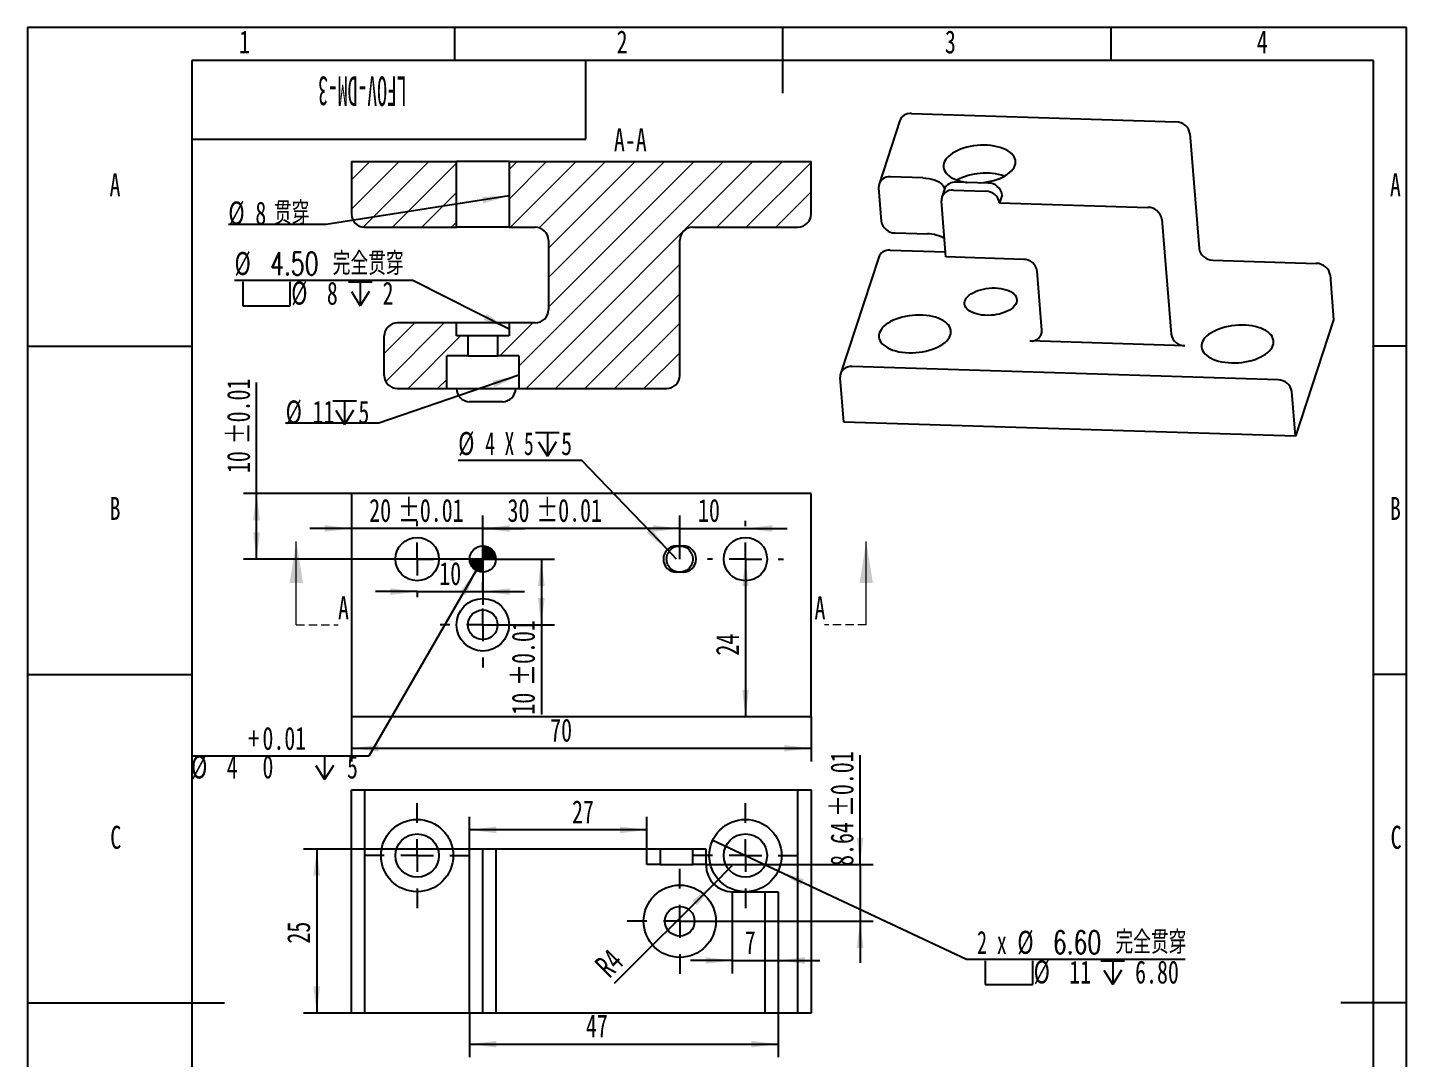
# Model space of a CAD drawing. Header units: millimetres. Extents: x 0 to 210, y 0 to 297.
# Drawn here: x 0 to 210, y 140.1 to 297 of the extents above; entities that cross this region are included whole.
import ezdxf

# ---------------------------------------------------------------- set-up
doc = ezdxf.new("R2010")
doc.units = ezdxf.units.MM
doc.linetypes.add('CENTERX2', pattern=[20.32, 12.7, -2.54, 2.54, -2.54])
doc.linetypes.add('HIDDEN', pattern=[1.905, 1.27, -0.635])
doc.layers.add('图框', color=7, linetype='Continuous')
doc.layers.add('根据设置的颜色创建', color=7, linetype='Continuous', lineweight=25)
doc.styles.add('SLDTEXTSTYLE0', font='TXT', dxfattribs={"width": 0.7, "bigfont": 'bigfont'})
doc.styles.add('SLDTEXTSTYLE5', font='TXT', dxfattribs={"width": 0.7})
doc.styles.add('SLDTEXTSTYLE6', font='TXT', dxfattribs={"width": 0.49})
doc.styles.add('SLDTEXTSTYLE7', font='TXT', dxfattribs={"width": 0.633333})
doc.styles.add('SLDTEXTSTYLE8', font='TXT', dxfattribs={"width": 0.62})
doc.dimstyles.new('SLDDIMSTYLE0', dxfattribs={"dimtxt": 3.5, "dimasz": 4.08, "dimexe": 0, "dimexo": 0.0625, "dimgap": 0.875, "dimtad": 2, "dimrnd": 1e-09, "dimzin": 12, "dimdsep": 46, "dimtxsty": 'SLDTEXTSTYLE5', "dimsah": 1, "dimcen": 0.09, "dimadec": 0, "dimazin": 3, "dimtol": 1, "dimtp": 0.01, "dimtm": 0.01, "dimtfac": 1, "dimtofl": 0, "dimtmove": 0, "dimatfit": 3, "dimfxl": 0, "dimfrac": 2, "dimtolj": 1, "dimarcsym": 0})
doc.dimstyles.new('SLDDIMSTYLE1', dxfattribs={"dimtxt": 3.5, "dimasz": 4.08, "dimexe": 0, "dimexo": 0.0625, "dimgap": 0.875, "dimtad": 2, "dimrnd": 1e-09, "dimzin": 12, "dimdsep": 46, "dimtxsty": 'SLDTEXTSTYLE5', "dimsah": 1, "dimcen": 0.09, "dimadec": 0, "dimazin": 3, "dimtfac": 1, "dimtmove": 0, "dimatfit": 0, "dimfxl": 0, "dimfrac": 2, "dimtolj": 1, "dimtzin": 12, "dimarcsym": 0})
doc.dimstyles.new('SLDDIMSTYLE2', dxfattribs={"dimtxt": 3.5, "dimasz": 4.08, "dimexe": 0, "dimexo": 0.0625, "dimgap": 0.875, "dimtad": 2, "dimrnd": 1e-09, "dimzin": 12, "dimdsep": 46, "dimtxsty": 'SLDTEXTSTYLE5', "dimsah": 1, "dimcen": 0.09, "dimadec": 0, "dimazin": 3, "dimtfac": 1, "dimtofl": 0, "dimtmove": 0, "dimatfit": 3, "dimfxl": 0, "dimfrac": 2, "dimtolj": 1, "dimtzin": 12, "dimarcsym": 0})
doc.dimstyles.new('SLDDIMSTYLE3', dxfattribs={"dimtxt": 3.5, "dimasz": 4.08, "dimexe": 0, "dimexo": 0.0625, "dimgap": 0.875, "dimtad": 2, "dimrnd": 1e-09, "dimzin": 12, "dimdsep": 46, "dimtxsty": 'SLDTEXTSTYLE5', "dimsah": 1, "dimcen": 0, "dimadec": 0, "dimazin": 3, "dimtfac": 1, "dimtofl": 0, "dimtmove": 0, "dimatfit": 3, "dimfxl": 0, "dimfrac": 2, "dimtolj": 1, "dimtzin": 12, "dimarcsym": 0})
doc.dimstyles.new('SLDDIMSTYLE5', dxfattribs={"dimtxt": 3.5, "dimasz": 4.08, "dimexe": 0, "dimexo": 0.0625, "dimgap": 0.875, "dimtad": 2, "dimrnd": 1e-09, "dimzin": 12, "dimdsep": 46, "dimtxsty": 'SLDTEXTSTYLE5', "dimsah": 1, "dimcen": 0.09, "dimadec": 0, "dimazin": 3, "dimtol": 1, "dimtp": 0.01, "dimtm": 0.01, "dimtfac": 1, "dimtmove": 0, "dimatfit": 0, "dimfxl": 0, "dimfrac": 2, "dimtolj": 1, "dimarcsym": 0})
doc.dimstyles.new('SLDDIMSTYLE6', dxfattribs={"dimtxt": 3.5, "dimasz": 4.08, "dimexe": 0, "dimexo": 0.0625, "dimgap": 0.875, "dimtad": 0, "dimtih": 1, "dimtoh": 1, "dimrnd": 1e-09, "dimzin": 4, "dimdsep": 46, "dimtxsty": 'SLDTEXTSTYLE5', "dimblk1": 'NONE', "dimsah": 1, "dimcen": 0, "dimadec": 0, "dimazin": 1, "dimtfac": 1, "dimtmove": 0, "dimatfit": 3, "dimldrblk": 'NONE', "dimfxl": 0, "dimfrac": 2, "dimtolj": 1, "dimtzin": 12, "dimarcsym": 0})
doc.dimstyles.new('SLDDIMSTYLE7', dxfattribs={"dimtxt": 3.5, "dimasz": 4.08, "dimexe": 0, "dimexo": 0.0625, "dimgap": 0.875, "dimtad": 0, "dimtih": 1, "dimtoh": 1, "dimdec": 6, "dimrnd": 1e-09, "dimzin": 12, "dimdsep": 46, "dimtxsty": 'SLDTEXTSTYLE5', "dimblk1": 'NONE', "dimsah": 1, "dimcen": 0, "dimadec": 0, "dimazin": 3, "dimtol": 1, "dimtp": 0.012, "dimtfac": 1, "dimtmove": 0, "dimatfit": 3, "dimldrblk": 'NONE', "dimfxl": 0, "dimfrac": 2, "dimtolj": 1, "dimtzin": 0, "dimarcsym": 0})
doc.dimstyles.new('SLDDIMSTYLE8', dxfattribs={"dimtxt": 3.5, "dimasz": 4.08, "dimexe": 0, "dimexo": 0.0625, "dimgap": 0.875, "dimtad": 0, "dimtih": 1, "dimtoh": 1, "dimdec": 6, "dimrnd": 1e-09, "dimzin": 12, "dimdsep": 46, "dimtxsty": 'SLDTEXTSTYLE5', "dimsah": 1, "dimcen": 0, "dimadec": 0, "dimazin": 3, "dimtfac": 1, "dimtofl": 0, "dimtmove": 0, "dimatfit": 3, "dimfxl": 0, "dimfrac": 2, "dimtolj": 1, "dimtzin": 12, "dimarcsym": 0})
doc.dimstyles.new('SLDDIMSTYLE9', dxfattribs={"dimtxt": 3.5, "dimasz": 4.08, "dimexe": 0, "dimexo": 0.0625, "dimgap": 0.875, "dimtad": 0, "dimtih": 1, "dimtoh": 1, "dimrnd": 1e-09, "dimzin": 12, "dimdsep": 46, "dimtxsty": 'SLDTEXTSTYLE5', "dimblk1": 'NONE', "dimsah": 1, "dimcen": 0, "dimadec": 0, "dimazin": 3, "dimtfac": 1, "dimtmove": 0, "dimatfit": 3, "dimldrblk": 'NONE', "dimfxl": 0, "dimfrac": 2, "dimtolj": 1, "dimtzin": 12, "dimarcsym": 0})

# ---------------------------------------------------------------- blocks, each defined once
blk = doc.blocks.new('_D_10')
at = {"layer": '根据设置的颜色创建'}
for p, q in [((67.33, 146.94), (67.33, 140.23)), ((114.33, 146.94), (114.33, 140.23)), ((67.33, 142.23), (114.33, 142.23))]:
    blk.add_line(p, q, dxfattribs=at)
for points in [[(67.33, 142.23), (71.41, 141.73), (71.41, 142.74)], [(114.33, 142.23), (110.25, 142.74), (110.25, 141.73)]]:
    blk.add_solid(points, dxfattribs=at)
at = {"layer": '根据设置的颜色创建', "insert": (85.03, 146.75), "char_height": 3.5, "attachment_point": 1, "style": 'SLDTEXTSTYLE5'}
blk.add_mtext('47', dxfattribs=at)
blk = doc.blocks.new('_D_11')
at = {"layer": '根据设置的颜色创建'}
for p, q in [((67.33, 171.94), (67.33, 176.85)), ((94.33, 171.94), (94.33, 176.85)), ((94.33, 174.85), (67.33, 174.85))]:
    blk.add_line(p, q, dxfattribs=at)
for points in [[(67.33, 174.85), (71.41, 174.34), (71.41, 175.36)], [(94.33, 174.85), (90.25, 175.36), (90.25, 174.34)]]:
    blk.add_solid(points, dxfattribs=at)
at = {"layer": '根据设置的颜色创建', "insert": (82.92, 179.36), "char_height": 3.5, "attachment_point": 1, "style": 'SLDTEXTSTYLE5'}
blk.add_mtext('27', dxfattribs=at)
blk = doc.blocks.new('_D_12')
at = {"layer": '根据设置的颜色创建'}
for p, q in [((126.79, 169.58), (126.79, 186.23)), ((103.33, 169.58), (128.79, 169.58)), ((126.79, 169.58), (126.79, 160.94)), ((99.33, 160.94), (128.79, 160.94)), ((126.79, 160.94), (126.79, 154.59))]:
    blk.add_line(p, q, dxfattribs=at)
for points in [[(126.79, 169.58), (127.3, 173.66), (126.28, 173.66)], [(126.79, 160.94), (126.28, 156.86), (127.3, 156.86)]]:
    blk.add_solid(points, dxfattribs=at)
at = {"layer": '根据设置的颜色创建', "char_height": 3.5, "attachment_point": 1, "rotation": 90, "style": 'SLDTEXTSTYLE5'}
for s, insert in [('±0.01', (122.28, 176.81)), ('8.64', (122.28, 169.37))]:
    blk.add_mtext(s, dxfattribs=dict(at, insert=insert))
blk = doc.blocks.new('_D_13')
at = {"layer": '根据设置的颜色创建'}
for p, q in [((67.33, 171.94), (42.04, 171.94)), ((44.04, 171.94), (44.04, 146.94)), ((51.33, 146.94), (42.04, 146.94))]:
    blk.add_line(p, q, dxfattribs=at)
for points in [[(44.04, 171.94), (43.53, 167.86), (44.55, 167.86)], [(44.04, 146.94), (44.55, 151.02), (43.53, 151.02)]]:
    blk.add_solid(points, dxfattribs=at)
at = {"layer": '根据设置的颜色创建', "insert": (39.53, 157.54), "char_height": 3.5, "attachment_point": 1, "rotation": 90, "style": 'SLDTEXTSTYLE5'}
blk.add_mtext('25', dxfattribs=at)
blk = doc.blocks.new('_D_14')
at = {"layer": '根据设置的颜色创建'}
for q in [(107.33, 169.44), (89.33, 151.44)]:
    blk.add_line((104.5, 166.61), q, dxfattribs=at)
blk.add_solid([(104.5, 166.61), (101.26, 164.09), (101.97, 163.37)], dxfattribs=at)
at = {"layer": '根据设置的颜色创建', "insert": (86.14, 154.62), "char_height": 3.5, "attachment_point": 1, "rotation": 45, "style": 'SLDTEXTSTYLE5'}
blk.add_mtext('R4', dxfattribs=at)
blk = doc.blocks.new('_D_15')
at = {"layer": '根据设置的颜色创建'}
for p, q in [((107.33, 165.44), (107.33, 152.97)), ((107.33, 154.97), (100.98, 154.97)), ((107.33, 154.97), (114.33, 154.97)), ((114.33, 154.97), (120.68, 154.97))]:
    blk.add_line(p, q, dxfattribs=at)
for points in [[(107.33, 154.97), (103.25, 155.47), (103.25, 154.46)], [(114.33, 154.97), (118.41, 154.46), (118.41, 155.47)]]:
    blk.add_solid(points, dxfattribs=at)
at = {"layer": '根据设置的颜色创建', "insert": (109.23, 159.48), "char_height": 3.5, "attachment_point": 1, "style": 'SLDTEXTSTYLE5'}
blk.add_mtext('7', dxfattribs=at)
blk = doc.blocks.new('SW_SYMBOL_HOLE_SPOT')
at = {"layer": '根据设置的颜色创建', "color": 0}
for p, q in [((0, 875), (0, 75)), ((1600, 75), (1600, 875)), ((0, 75), (1600, 75))]:
    blk.add_line(p, q, dxfattribs=at)
blk = doc.blocks.new('SW_SYMBOL_HOLE_DEPTH')
at = {"layer": '根据设置的颜色创建', "color": 0}
for p, q in [((0, 875), (800, 875)), ((100, 555), (400, 75)), ((400, 875), (400, 75)), ((700, 555), (400, 75))]:
    blk.add_line(p, q, dxfattribs=at)
blk = doc.blocks.new('_D_16')
at = {"layer": '根据设置的颜色创建'}
for p, q in [((104.35, 173.27), (114.31, 168.61)), ((114.31, 168.61), (143.02, 155.15)), ((143.02, 155.15), (176.29, 155.15))]:
    blk.add_line(p, q, dxfattribs=at)
blk.add_solid([(114.31, 168.61), (117.79, 166.42), (118.22, 167.33)], dxfattribs=at)
at = {"layer": '根据设置的颜色创建', "xscale": 0.004511737089201878, "yscale": 0.004511737089201878, "zscale": 0.004511737089201878}
for name, p in [('SW_SYMBOL_HOLE_SPOT', (145.86, 150.97)), ('SW_SYMBOL_HOLE_DEPTH', (163.47, 150.97))]:
    blk.add_blockref(name, p, dxfattribs=at)
at = {"layer": '根据设置的颜色创建', "char_height": 3.5, "attachment_point": 1}
for s, insert, style in [('%%c', (150.74, 159.49), 'SLDTEXTSTYLE5'), ('6.60 完全贯穿', (156.16, 159.48), 'SLDTEXTSTYLE0'), ('2 x', (144.61, 159.48), 'SLDTEXTSTYLE7'), ('%%c', (153.22, 154.98), 'SLDTEXTSTYLE5'), ('11', (158.65, 154.96), 'SLDTEXTSTYLE5'), ('6.80', (168.68, 154.96), 'SLDTEXTSTYLE5')]:
    blk.add_mtext(s, dxfattribs=dict(at, insert=insert, style=style))
blk = doc.blocks.new('_None')
blk = doc.blocks.new('SW_CENTERMARKSYMBOL_0')
at = {"layer": '根据设置的颜色创建', "color": 0}
for p, q in [((0, 5), (0, 8)), ((0, 0), (0, 2.5)), ((-5, 0), (-8, 0)), ((0, 0), (-2.5, 0)), ((0, 0), (0, -2.5)), ((0, 0), (2.5, 0)), ((5, 0), (8, 0)), ((0, -5), (0, -8))]:
    blk.add_line(p, q, dxfattribs=at)
blk = doc.blocks.new('SW_CENTERMARKSYMBOL_1')
at = {"layer": '根据设置的颜色创建', "color": 0}
for p, q in [((0, 5), (0, 6.5)), ((0, 0), (0, 2.5)), ((-5, 0), (-6.5, 0)), ((0, 0), (-2.5, 0)), ((0, 0), (0, -2.5)), ((0, 0), (2.5, 0)), ((5, 0), (6.5, 0)), ((0, -5), (0, -6.5))]:
    blk.add_line(p, q, dxfattribs=at)
blk = doc.blocks.new('SW_CENTERMARKSYMBOL_2')
at = {"layer": '根据设置的颜色创建', "color": 0}
for p, q in [((0, 5), (0, 8)), ((0, 0), (0, 2.5)), ((-5, 0), (-8, 0)), ((0, 0), (-2.5, 0)), ((0, 0), (0, -2.5)), ((0, 0), (2.5, 0)), ((5, 0), (8, 0)), ((0, -5), (0, -8))]:
    blk.add_line(p, q, dxfattribs=at)
blk = doc.blocks.new('SW_CENTERMARKSYMBOL_3')
at = {"layer": '根据设置的颜色创建', "color": 0}
for p, q in [((0, 5), (0, 8)), ((0, 0), (0, 2.5)), ((-5, 0), (-8, 0)), ((0, 0), (-2.5, 0)), ((0, 0), (0, -2.5)), ((0, 0), (2.5, 0)), ((5, 0), (8, 0)), ((0, -5), (0, -8))]:
    blk.add_line(p, q, dxfattribs=at)
blk = doc.blocks.new('_D_19')
at = {"layer": '根据设置的颜色创建'}
for p, q in [((99.33, 216.08), (99.33, 222.74)), ((99.33, 220.74), (92.98, 220.74)), ((99.33, 220.74), (109.33, 220.74)), ((109.33, 220.74), (115.68, 220.74))]:
    blk.add_line(p, q, dxfattribs=at)
for points in [[(99.33, 220.74), (95.25, 221.25), (95.25, 220.23)], [(109.33, 220.74), (113.41, 220.23), (113.41, 221.25)]]:
    blk.add_solid(points, dxfattribs=at)
at = {"layer": '根据设置的颜色创建', "insert": (102.11, 225.25), "char_height": 3.5, "attachment_point": 1, "style": 'SLDTEXTSTYLE5'}
blk.add_mtext('10', dxfattribs=at)
blk = doc.blocks.new('_D_20')
at = {"layer": '根据设置的颜色创建'}
for p, q in [((69.33, 216.08), (69.33, 222.74)), ((99.33, 216.08), (99.33, 222.74)), ((99.33, 220.74), (69.33, 220.74))]:
    blk.add_line(p, q, dxfattribs=at)
for points in [[(69.33, 220.74), (73.41, 220.23), (73.41, 221.25)], [(99.33, 220.74), (95.25, 221.25), (95.25, 220.23)]]:
    blk.add_solid(points, dxfattribs=at)
at = {"layer": '根据设置的颜色创建', "char_height": 3.5, "attachment_point": 1, "style": 'SLDTEXTSTYLE5'}
for s, insert in [('30', (73.1, 225.25)), ('±0.01', (77.48, 225.25))]:
    blk.add_mtext(s, dxfattribs=dict(at, insert=insert))
blk = doc.blocks.new('_D_21')
at = {"layer": '根据设置的颜色创建'}
for p, q in [((49.33, 192.08), (49.33, 185.28)), ((119.33, 192.08), (119.33, 185.28)), ((49.33, 187.28), (119.33, 187.28))]:
    blk.add_line(p, q, dxfattribs=at)
for points in [[(49.33, 187.28), (53.41, 186.77), (53.41, 187.79)], [(119.33, 187.28), (115.25, 187.79), (115.25, 186.77)]]:
    blk.add_solid(points, dxfattribs=at)
at = {"layer": '根据设置的颜色创建', "insert": (79.59, 191.79), "char_height": 3.5, "attachment_point": 1, "rotation": 0, "style": 'SLDTEXTSTYLE5'}
blk.add_mtext('70', dxfattribs=at)
blk = doc.blocks.new('_D_22')
at = {"layer": '根据设置的颜色创建'}
for p, q in [((69.33, 216.08), (69.33, 209.13)), ((59.33, 211.13), (52.98, 211.13)), ((59.33, 211.13), (69.33, 211.13)), ((69.33, 211.13), (75.68, 211.13))]:
    blk.add_line(p, q, dxfattribs=at)
for points in [[(59.33, 211.13), (55.25, 211.63), (55.25, 210.62)], [(69.33, 211.13), (73.41, 210.62), (73.41, 211.63)]]:
    blk.add_solid(points, dxfattribs=at)
at = {"layer": '根据设置的颜色创建', "insert": (62.71, 215.64), "char_height": 3.5, "attachment_point": 1, "style": 'SLDTEXTSTYLE5'}
blk.add_mtext('10', dxfattribs=at)
blk = doc.blocks.new('_D_23')
at = {"layer": '根据设置的颜色创建'}
for p, q in [((69.33, 216.08), (80.25, 216.08)), ((78.25, 216.08), (78.25, 206.08)), ((69.33, 206.08), (80.25, 206.08)), ((78.25, 206.08), (78.25, 192.4))]:
    blk.add_line(p, q, dxfattribs=at)
for points in [[(78.25, 216.08), (77.74, 212), (78.76, 212)], [(78.25, 206.08), (78.76, 210.16), (77.74, 210.16)]]:
    blk.add_solid(points, dxfattribs=at)
at = {"layer": '根据设置的颜色创建', "char_height": 3.5, "attachment_point": 1, "rotation": 90, "style": 'SLDTEXTSTYLE5'}
for s, insert in [('±0.01', (73.74, 196.78)), ('10', (73.74, 192.4))]:
    blk.add_mtext(s, dxfattribs=dict(at, insert=insert))
blk = doc.blocks.new('_D_24')
at = {"layer": '根据设置的颜色创建'}
blk.add_line((109.35, 216.08), (109.35, 192.08), dxfattribs=at)
for points in [[(109.35, 216.08), (108.84, 212), (109.85, 212)], [(109.35, 192.08), (109.85, 196.16), (108.84, 196.16)]]:
    blk.add_solid(points, dxfattribs=at)
at = {"layer": '根据设置的颜色创建', "insert": (104.83, 201.39), "char_height": 3.5, "attachment_point": 1, "rotation": 90, "style": 'SLDTEXTSTYLE5'}
blk.add_mtext('24', dxfattribs=at)
blk = doc.blocks.new('_D_25')
at = {"layer": '根据设置的颜色创建'}
for p, q in [((70.33, 217.81), (68.33, 214.35)), ((68.33, 214.35), (51.99, 186.05)), ((51.99, 186.05), (24.9, 186.05))]:
    blk.add_line(p, q, dxfattribs=at)
blk.add_solid([(68.33, 214.35), (65.85, 211.07), (66.73, 210.56)], dxfattribs=at)
at = {"layer": '根据设置的颜色创建', "xscale": 0.004511737089201878, "yscale": 0.004511737089201878, "zscale": 0.004511737089201878}
blk.add_blockref('SW_SYMBOL_HOLE_DEPTH', (43.44, 182.17), dxfattribs=at)
at = {"layer": '根据设置的颜色创建', "char_height": 3.5, "attachment_point": 1, "style": 'SLDTEXTSTYLE5'}
for s, insert in [('+', (33.61, 190.54)), ('0.01', (35.77, 190.54)), ('%%c', (24.9, 186.18)), ('4', (30.33, 186.17)), ('0', (35.77, 186.18)), ('5', (48.65, 186.17))]:
    blk.add_mtext(s, dxfattribs=dict(at, insert=insert))
blk = doc.blocks.new('_D_26')
at = {"layer": '根据设置的颜色创建'}
for p, q in [((84.39, 231.08), (65.58, 231.08)), ((97.44, 217.52), (84.39, 231.08)), ((98.83, 216.08), (97.44, 217.52))]:
    blk.add_line(p, q, dxfattribs=at)
blk.add_solid([(97.44, 217.52), (94.98, 220.81), (94.25, 220.11)], dxfattribs=at)
at = {"layer": '根据设置的颜色创建', "xscale": 0.004511737089201878, "yscale": 0.004511737089201878, "zscale": 0.004511737089201878}
blk.add_blockref('SW_SYMBOL_HOLE_DEPTH', (77.36, 231.42), dxfattribs=at)
at = {"layer": '根据设置的颜色创建', "char_height": 3.5, "attachment_point": 1}
for s, insert, style in [('%%c', (65.58, 235.43), 'SLDTEXTSTYLE5'), ('4 X 5', (69.7, 235.41), 'SLDTEXTSTYLE8'), ('5', (81.26, 235.41), 'SLDTEXTSTYLE5')]:
    blk.add_mtext(s, dxfattribs=dict(at, insert=insert, style=style))
blk = doc.blocks.new('_D_27')
at = {"layer": '根据设置的颜色创建'}
for p, q in [((69.33, 216.08), (69.33, 222.74)), ((49.33, 220.74), (42.98, 220.74)), ((69.33, 220.74), (49.33, 220.74)), ((69.33, 220.74), (75.68, 220.74))]:
    blk.add_line(p, q, dxfattribs=at)
for points in [[(49.33, 220.74), (45.25, 221.25), (45.25, 220.23)], [(69.33, 220.74), (73.41, 220.23), (73.41, 221.25)]]:
    blk.add_solid(points, dxfattribs=at)
at = {"layer": '根据设置的颜色创建', "char_height": 3.5, "attachment_point": 1, "style": 'SLDTEXTSTYLE5'}
for s, insert in [('20', (52.03, 225.25)), ('±0.01', (56.41, 225.25))]:
    blk.add_mtext(s, dxfattribs=dict(at, insert=insert))
blk = doc.blocks.new('_D_28')
at = {"layer": '根据设置的颜色创建'}
for p, q in [((34.87, 226.08), (34.87, 242.98)), ((49.33, 226.08), (32.87, 226.08)), ((34.87, 216.08), (34.87, 226.08)), ((69.33, 216.08), (32.87, 216.08))]:
    blk.add_line(p, q, dxfattribs=at)
for points in [[(34.87, 226.08), (34.36, 222), (35.38, 222)], [(34.87, 216.08), (35.38, 220.16), (34.36, 220.16)]]:
    blk.add_solid(points, dxfattribs=at)
at = {"layer": '根据设置的颜色创建', "char_height": 3.5, "attachment_point": 1, "rotation": 90, "style": 'SLDTEXTSTYLE5'}
for s, insert in [('±0.01', (30.36, 233.56)), ('10', (30.36, 229.18))]:
    blk.add_mtext(s, dxfattribs=dict(at, insert=insert))
blk = doc.blocks.new('SW_CENTERMARKSYMBOL_4')
at = {"layer": '根据设置的颜色创建', "color": 0}
for p, q in [((0, 5), (0, 6.5)), ((0, 0), (0, 2.5)), ((-5, 0), (-6.5, 0)), ((0, 0), (-2.5, 0)), ((0, 0), (0, -2.5)), ((0, 0), (2.5, 0)), ((5, 0), (6.5, 0)), ((0, -5), (0, -6.5))]:
    blk.add_line(p, q, dxfattribs=at)
blk = doc.blocks.new('SW_CENTERMARKSYMBOL_5')
at = {"layer": '根据设置的颜色创建', "color": 0}
for p, q in [((0, 5), (0, 5.8)), ((0, 0), (0, 2.5)), ((-5, 0), (-5.8, 0)), ((0, 0), (-2.5, 0)), ((0, 0), (0, -2.5)), ((0, 0), (2.5, 0)), ((5, 0), (5.8, 0)), ((0, -5), (0, -5.8))]:
    blk.add_line(p, q, dxfattribs=at)
blk = doc.blocks.new('SW_CENTERMARKSYMBOL_6')
at = {"layer": '根据设置的颜色创建', "color": 0}
for p, q in [((0, 5), (0, 5.8)), ((0, 0), (0, 2.5)), ((-5, 0), (-5.8, 0)), ((0, 0), (-2.5, 0)), ((0, 0), (0, -2.5)), ((0, 0), (2.5, 0)), ((5, 0), (5.8, 0)), ((0, -5), (0, -5.8))]:
    blk.add_line(p, q, dxfattribs=at)
blk = doc.blocks.new('SW_DOWELSYMBOL_0')
at = {"linetype": 'Continuous', "lineweight": 25}
h = blk.add_hatch(color=0, dxfattribs=at)
edge = h.paths.add_edge_path(flags=0)
edge.add_arc((0, 0), 2, 180, 270)
edge.add_line((0, -2), (0, 0))
edge.add_line((0, 0), (-2, 0))
h = blk.add_hatch(color=0, dxfattribs=at)
edge = h.paths.add_edge_path(flags=0)
edge.add_arc((0, 0), 2, 0, 90)
edge.add_line((0, 2), (0, 0))
edge.add_line((0, 0), (2, 0))
at = {"layer": '根据设置的颜色创建', "color": 0}
blk.add_circle((0, 0), 2, dxfattribs=at)
blk = doc.blocks.new('_D_29')
at = {"layer": '根据设置的颜色创建'}
for p, q in [((58.67, 258.5), (31.52, 258.5)), ((73.33, 251.1), (58.67, 258.5))]:
    blk.add_line(p, q, dxfattribs=at)
blk.add_solid([(73.33, 251.1), (69.92, 253.39), (69.46, 252.48)], dxfattribs=at)
at = {"layer": '根据设置的颜色创建', "xscale": 0.004511737089201878, "yscale": 0.004511737089201878, "zscale": 0.004511737089201878}
for name, p in [('SW_SYMBOL_HOLE_SPOT', (32.79, 254.32)), ('SW_SYMBOL_HOLE_DEPTH', (48.86, 254.32))]:
    blk.add_blockref(name, p, dxfattribs=at)
at = {"layer": '根据设置的颜色创建', "char_height": 3.5, "attachment_point": 1}
for s, insert, style in [('%%c', (31.52, 262.84), 'SLDTEXTSTYLE5'), ('4.50 完全贯穿', (36.95, 262.83), 'SLDTEXTSTYLE0'), ('%%c', (40.15, 258.33), 'SLDTEXTSTYLE5'), ('8', (45.58, 258.31), 'SLDTEXTSTYLE5'), ('2', (54.07, 258.31), 'SLDTEXTSTYLE5')]:
    blk.add_mtext(s, dxfattribs=dict(at, insert=insert, style=style))
blk = doc.blocks.new('_D_30')
at = {"layer": '根据设置的颜色创建'}
for p, q in [((73.33, 271.36), (45.46, 267.04)), ((45.46, 267.04), (30.58, 267.04))]:
    blk.add_line(p, q, dxfattribs=at)
blk.add_solid([(73.33, 271.36), (69.22, 271.24), (69.37, 270.24)], dxfattribs=at)
at = {"layer": '根据设置的颜色创建', "char_height": 3.5, "attachment_point": 1}
for s, insert, style in [('%%c', (30.58, 270.52), 'SLDTEXTSTYLE5'), ('8', (34.69, 270.51), 'SLDTEXTSTYLE5'), ('贯穿', (37.53, 270.51), 'SLDTEXTSTYLE0')]:
    blk.add_mtext(s, dxfattribs=dict(at, insert=insert, style=style))
blk = doc.blocks.new('_D_31')
at = {"layer": '根据设置的颜色创建'}
for p, q in [((74.83, 244.06), (53.51, 236.75)), ((53.51, 236.75), (39.3, 236.75))]:
    blk.add_line(p, q, dxfattribs=at)
blk.add_solid([(74.83, 244.06), (70.8, 243.22), (71.13, 242.25)], dxfattribs=at)
at = {"layer": '根据设置的颜色创建', "xscale": 0.004511737089201878, "yscale": 0.004511737089201878, "zscale": 0.004511737089201878}
blk.add_blockref('SW_SYMBOL_HOLE_DEPTH', (46.48, 236.23), dxfattribs=at)
at = {"layer": '根据设置的颜色创建', "char_height": 3.5, "attachment_point": 1, "style": 'SLDTEXTSTYLE5'}
for s, insert in [('%%c', (39.3, 240.23)), ('11', (43.41, 240.22)), ('5', (50.38, 240.22))]:
    blk.add_mtext(s, dxfattribs=dict(at, insert=insert))

msp = doc.modelspace()

# ---------------------------------------------------------------- hatches: boundary and pattern name
at = {"layer": '根据设置的颜色创建', "linetype": 'Continuous', "lineweight": 18}
h = msp.add_hatch(dxfattribs=at)
h.set_pattern_fill('ANSI31', color=256, angle=3e-322, style=0)
edge = h.paths.add_edge_path(flags=0)
edge.add_line((65.3279389, 276.6158412), (49.3279389, 276.6158412))
edge.add_line((49.3279389, 276.6158412), (49.3279389, 268.6158412))
edge.add_arc((51.3279389, 268.6158412), 2, 180, 270)
edge.add_line((51.3279389, 266.6158412), (65.3279389, 266.6158412))
edge.add_line((65.3279389, 266.6158412), (65.3279389, 276.6158412))
h = msp.add_hatch(dxfattribs=at)
h.set_pattern_fill('ANSI31', color=256, angle=3e-322, style=0)
edge = h.paths.add_edge_path(flags=0)
edge.add_arc((97.3279389, 244.0458412), 2, 270, 360)
edge.add_line((99.3279389, 244.0458412), (99.3279389, 264.6158412))
edge.add_arc((101.3279389, 264.6158412), 2, 90, 180, ccw=False)
edge.add_line((101.3279389, 266.6158412), (117.3279389, 266.6158412))
edge.add_arc((117.3279389, 268.6158412), 2, 270, 360)
edge.add_line((119.3279389, 268.6158412), (119.3279389, 276.6158412))
edge.add_line((119.3279389, 276.6158412), (73.3279389, 276.6158412))
edge.add_line((73.3279389, 276.6158412), (73.3279389, 266.6158412))
edge.add_line((73.3279389, 266.6158412), (77.3279389, 266.6158412))
edge.add_arc((77.3279389, 264.6158412), 2, 0, 90, ccw=False)
edge.add_line((79.3279389, 264.6158412), (79.3279389, 254.0458412))
edge.add_arc((77.3279389, 254.0458412), 2, 270, 360, ccw=False)
edge.add_line((77.3279389, 252.0458412), (73.3279389, 252.0458412))
edge.add_line((73.3279389, 252.0458412), (73.3279389, 250.0458412))
edge.add_line((73.3279389, 250.0458412), (71.5779389, 250.0458412))
edge.add_line((71.5779389, 250.0458412), (71.5779389, 247.0458412))
edge.add_line((71.5779389, 247.0458412), (74.8279389, 247.0458412))
edge.add_line((74.8279389, 247.0458412), (74.8279389, 242.0458412))
edge.add_line((74.8279389, 242.0458412), (97.3279389, 242.0458412))
h = msp.add_hatch(dxfattribs=at)
h.set_pattern_fill('ANSI31', color=256, angle=3e-322, style=0)
edge = h.paths.add_edge_path(flags=0)
edge.add_line((54.3279389, 250.0458412), (54.3279389, 244.0458412))
edge.add_arc((56.3279389, 244.0458412), 2, 180, 270)
edge.add_line((56.3279389, 242.0458412), (63.8279389, 242.0458412))
edge.add_line((63.8279389, 242.0458412), (63.8279389, 247.0458412))
edge.add_line((63.8279389, 247.0458412), (67.0779389, 247.0458412))
edge.add_line((67.0779389, 247.0458412), (67.0779389, 250.0458412))
edge.add_line((67.0779389, 250.0458412), (65.3279389, 250.0458412))
edge.add_line((65.3279389, 250.0458412), (65.3279389, 252.0458412))
edge.add_line((65.3279389, 252.0458412), (56.3279389, 252.0458412))
edge.add_arc((56.3279389, 250.0458412), 2, 90, 180)

# ---------------------------------------------------------------- linework, layer by layer
at = {"color": 7, "linetype": 'Continuous', "lineweight": 25}
for p, q in [((134.5998358, 283.9192967), (174.8953393, 282.6646133)), ((132.8381347, 282.8372063), (129.6739987, 273.1836165)), ((176.9997926, 280.8983908), (178.4275454, 263.3622767)), ((49.3279389, 276.6158412), (49.3279389, 268.6158412)), ((49.3279389, 276.6158412), (65.3279389, 276.6158412)), ((65.3279389, 266.6158412), (65.3279389, 276.6158412)), ((73.3279389, 276.6158412), (65.3279389, 276.6158412)), ((73.3279389, 276.6158412), (73.3279389, 266.6158412)), ((73.3279389, 276.6158412), (119.3279389, 276.6158412)), ((119.3279389, 268.6158412), (119.3279389, 276.6158412)), ((136.3497815, 274.1126968), (131.4356957, 274.265707)), ((146.3145531, 273.3228632), (141.4004673, 273.4758734)), ((129.6088803, 272.6218927), (130.0253371, 267.5068375)), ((139.6387703, 272.393783), (139.2344451, 271.1602107)), ((140.996142, 272.2423012), (145.9102278, 272.089291)), ((148.4190064, 271.5566408), (148.0146811, 270.3230686)), ((139.8634214, 262.0733949), (139.1693267, 270.5984869)), ((148.0146811, 270.3230686), (170.6194757, 269.6192218)), ((172.723929, 267.8529993), (174.1516818, 250.3168852)), ((51.3279389, 266.6158412), (65.3279389, 266.6158412)), ((73.3279389, 266.6158412), (65.3279389, 266.6158412)), ((73.3279389, 266.6158412), (77.3279389, 266.6158412)), ((79.3279389, 264.6158412), (79.3279389, 254.0458412)), ((99.3279389, 244.0458412), (99.3279389, 264.6158412)), ((101.3279389, 266.6158412), (117.3279389, 266.6158412)), ((132.1297904, 265.740615), (137.0438762, 265.5876049)), ((131.3911407, 263.1261559), (139.7990228, 262.8643592)), ((129.6294396, 262.0440656), (123.8142708, 244.302333)), ((151.6572273, 261.7061705), (139.8634214, 262.0733949)), ((180.5319945, 261.5960543), (196.2570732, 261.1064216)), ((154.4953387, 250.9289259), (153.7616805, 259.939948)), ((198.3615264, 259.3401992), (198.9168022, 252.5201256)), ((65.3279389, 252.0458412), (56.3279389, 252.0458412)), ((65.3279389, 250.0458412), (65.3279389, 252.0458412)), ((73.3279389, 252.0458412), (65.3279389, 252.0458412)), ((73.3279389, 252.0458412), (73.3279389, 250.0458412)), ((77.3279389, 252.0458412), (73.3279389, 252.0458412)), ((198.9168022, 252.5201256), (193.1016293, 234.7783932)), ((54.3279389, 244.0458412), (54.3279389, 250.0458412)), ((67.0779389, 250.0458412), (65.3279389, 250.0458412)), ((67.0779389, 247.0458412), (67.0779389, 250.0458412)), ((71.5779389, 250.0458412), (67.0779389, 250.0458412)), ((71.5779389, 250.0458412), (71.5779389, 247.0458412)), ((73.3279389, 250.0458412), (71.5779389, 250.0458412)), ((176.2561351, 248.5506627), (152.6685233, 249.2851115)), ((63.8279389, 242.0458412), (63.8279389, 247.0458412)), ((67.0779389, 247.0458412), (63.8279389, 247.0458412)), ((67.0779389, 247.0458412), (71.5779389, 247.0458412)), ((74.8279389, 247.0458412), (71.5779389, 247.0458412)), ((74.8279389, 247.0458412), (74.8279389, 242.0458412)), ((124.3044282, 236.9205356), (123.7491524, 243.7406091)), ((190.4419002, 243.3646892), (125.5759678, 245.3844234)), ((56.3279389, 242.0458412), (63.8279389, 242.0458412)), ((63.8279389, 242.0458412), (74.8279389, 242.0458412)), ((74.8279389, 242.0458412), (97.3279389, 242.0458412)), ((193.1016293, 234.7783932), (192.5463535, 241.5984667)), ((72.3279389, 240.0458412), (67.3279389, 240.0458412)), ((193.1016293, 234.7783932), (124.3044282, 236.9205356)), ((49.327941, 226.0821741), (49.327941, 192.0821741)), ((119.327941, 226.0821741), (49.327941, 226.0821741)), ((119.3279452, 192.0821741), (119.327941, 226.0821741)), ((98.827941, 218.0821741), (99.827941, 218.0821741)), ((99.827941, 214.0821741), (98.827941, 214.0821741)), ((119.3279452, 192.0821741), (49.327941, 192.0821741)), ((49.3279202, 146.9407363), (49.3279244, 180.9407363)), ((49.3279244, 180.9407363), (51.3279244, 180.9407363)), ((51.3279244, 180.9407363), (51.3279202, 146.9407363)), ((51.3279244, 180.9407363), (117.3279244, 180.9407363)), ((117.3279244, 146.9407363), (117.3279244, 180.9407363)), ((117.3279244, 180.9407363), (119.3279244, 180.9407363)), ((119.3279244, 180.9407363), (119.3279202, 146.9407363)), ((67.3279244, 146.9407363), (67.3279244, 171.9407363)), ((69.3279244, 171.9407363), (67.3279244, 171.9407363)), ((69.3279202, 146.9407363), (69.3279244, 171.9407363)), ((71.3279244, 171.9407363), (69.3279244, 171.9407363)), ((71.3279244, 171.9407363), (71.3279202, 146.9407363)), ((94.3279244, 171.9407363), (71.3279244, 171.9407363)), ((94.3279244, 169.5767362), (94.3279244, 171.9407363)), ((96.3279244, 171.9407363), (94.3279244, 171.9407363)), ((96.3279244, 171.9407363), (96.3279244, 169.5767362)), ((101.3279244, 171.9407363), (96.3279244, 171.9407363)), ((101.3279244, 169.5767362), (101.3279244, 171.9407363)), ((103.3279244, 171.9407363), (101.3279244, 171.9407363)), ((103.3279244, 169.5767362), (103.3279244, 171.9407363)), ((96.3279244, 169.5767362), (94.3279244, 169.5767362)), ((96.3279244, 169.5767362), (101.3279244, 169.5767362)), ((103.3279244, 169.5767362), (101.3279244, 169.5767362)), ((103.3279244, 169.5767362), (103.3279244, 169.4407363)), ((107.3279244, 165.4407363), (112.3279244, 165.4407363)), ((112.3279244, 146.9407363), (112.3279244, 165.4407363)), ((112.3279244, 165.4407363), (114.3279244, 165.4407363)), ((114.3279244, 165.4407363), (114.3279244, 146.9407363)), ((51.3279202, 146.9407363), (49.3279202, 146.9407363)), ((67.3279244, 146.9407363), (51.3279202, 146.9407363)), ((69.3279202, 146.9407363), (67.3279244, 146.9407363)), ((71.3279202, 146.9407363), (69.3279202, 146.9407363)), ((112.3279202, 146.9407363), (71.3279202, 146.9407363)), ((114.3279202, 146.9407363), (112.3279202, 146.9407363)), ((117.3279202, 146.9407363), (114.3279244, 146.9407363)), ((119.3279202, 146.9407363), (117.3279202, 146.9407363))]:
    msp.add_line(p, q, dxfattribs=at)
at = {"color": 7, "linetype": 'Continuous', "lineweight": 18}
for p, q in [((40.9279172, 206.0821741), (40.9279172, 218.7821741)), ((127.7279482, 206.0821741), (127.7279482, 218.7821741))]:
    msp.add_line(p, q, dxfattribs=at)
at = {"color": 7, "linetype": 'HIDDEN', "lineweight": 18}
for p, q in [((40.9279172, 206.0821741), (47.2779172, 206.0821741)), ((127.7279482, 206.0821741), (121.3779482, 206.0821741))]:
    msp.add_line(p, q, dxfattribs=at)
at = {"color": 7, "linetype": 'Continuous', "lineweight": 25, "flags": 128}
for points in [[(145.0320138, 273.3627977), (145.0973492, 273.3671953), (145.6262398, 273.4177709), (146.1491151, 273.4944733), (146.6610931, 273.5965864), (147.1573937, 273.7231567), (147.6333829, 273.8730025), (148.0846166, 274.0447246), (148.5068817, 274.2367199), (148.8962358, 274.4471957), (149.2490434, 274.6741868), (149.5620106, 274.9155738), (149.8322152, 275.1691031), (150.0571344, 275.4324074), (150.2346681, 275.7030284), (150.3631589, 275.9784394), (150.441407, 276.2560689), (150.4686819, 276.5333247), (150.4447288, 276.8076182), (150.3697714, 277.0763885), (150.2445097, 277.337126), (150.070113, 277.5873963), (149.8482098, 277.8248627), (149.5808718, 278.0473081), (149.2705951, 278.2526556), (148.9202768, 278.4389878), (148.5331875, 278.604565), (148.1129416, 278.7478414), (147.6634626, 278.8674791), (147.1889473, 278.9623611), (146.693826, 279.0316016), (146.1827217, 279.074554), (145.6604063, 279.0908174), (145.1317566, 279.0802398), (144.6017083, 279.0429201), (144.0752105, 278.9792067), (143.5571789, 278.8896944), (143.0524503, 278.7752191), (142.565737, 278.6368494), (142.1015835, 278.4758775), (141.6643235, 278.2938061), (141.2580394, 278.0923353), (140.8865247, 277.8733462), (140.5532481, 277.6388833), (140.2613213, 277.3911359), (140.01347, 277.1324169), (139.8120083, 276.8651421), (139.6588171, 276.591807), (139.5553268, 276.3149635), (139.5025037, 276.0371964), (139.5008409, 275.7610993), (139.5503539, 275.48925), (139.6505805, 275.2241866), (139.8005849, 274.968384), (139.9989665, 274.7242305), (140.2438731, 274.4940057), (140.5330181, 274.2798592), (140.8637017, 274.0837904), (141.2328366, 273.90763), (141.6369761, 273.7530226), (142.072347, 273.6214119), (142.5348843, 273.5140266), (143.0202694, 273.4318694), (143.081431, 273.4235332)], [(136.3497815, 274.1126968), (136.8186554, 274.0827237), (137.2707159, 274.0227506), (137.6993707, 273.9336521), (138.0983693, 273.8167276), (138.4618932, 273.6736819), (138.7846416, 273.5066011), (139.0619079, 273.3179215), (139.289649, 273.1103946), (139.464544, 272.8870465), (139.5840425, 272.6511341), (139.6453846, 272.4134673)], [(147.3715017, 257.3571628), (147.8151731, 257.329604), (148.2441419, 257.2751938), (148.6528156, 257.1946415), (149.0358668, 257.0889973), (149.3883015, 256.9596384), (149.7055255, 256.8082511), (149.9834031, 256.6368091), (150.2183117, 256.4475474), (150.4071891, 256.2429332), (150.5475729, 256.025634), (150.6376329, 255.7984827), (150.6761952, 255.5644405), (150.6627569, 255.3265585), (150.5974933, 255.0879379), (150.4812552, 254.8516895), (150.315558, 254.620893), (150.1025616, 254.3985574), (149.845043, 254.1875811), (149.5463592, 253.9907144), (149.210404, 253.8105239), (148.8415571, 253.6493585), (148.444627, 253.5093195), (148.0247883, 253.3922322), (147.5875143, 253.2996233), (147.1385054, 253.2326999), (146.6836152, 253.1923345), (146.2287739, 253.1790534), (145.779911, 253.1930297), (145.3428781, 253.2340812), (144.9233727, 253.3016726), (144.5268636, 253.3949229), (144.1585199, 253.5126165), (143.8231436, 253.6532189), (143.5251067, 253.8148972), (143.2682948, 253.9955437), (143.0560556, 254.1928033), (142.8911561, 254.4041046), (142.775746, 254.6266929), (142.7113298, 254.8576663), (142.6987472, 255.0940139), (142.7381625, 255.3326544), (142.8290615, 255.5704768), (142.9702595, 255.8043807), (143.1599156, 256.0313168), (143.3955574, 256.2483267), (143.6741129, 256.4525813), (143.9919508, 256.6414179), (144.3449275, 256.8123747), (144.7284415, 256.9632229), (145.137493, 257.091996), (145.5667494, 257.1970154), (146.0106148, 257.2769119), (146.4633026, 257.3306439), (146.9189114, 257.3575109), (147.3715017, 257.3571628)], [(134.2081597, 247.4877777), (134.7342567, 247.4849314), (135.2642245, 247.5089081), (135.7931152, 247.5594837), (136.3159905, 247.6361861), (136.8279685, 247.7382992), (137.324269, 247.8648695), (137.8002582, 248.0147152), (138.2514919, 248.1864374), (138.6737571, 248.3784327), (139.0631112, 248.5889085), (139.4159188, 248.8158995), (139.728886, 249.0572866), (139.9990905, 249.3108159), (140.2240097, 249.5741202), (140.4015435, 249.8447412), (140.5300343, 250.1201522), (140.6082824, 250.3977816), (140.6355572, 250.6750375), (140.6116041, 250.949331), (140.5366468, 251.2181012), (140.411385, 251.4788387), (140.2369884, 251.7291091), (140.0150851, 251.9665755), (139.7477471, 252.1890209), (139.4374705, 252.3943683), (139.0871521, 252.5807006), (138.7000629, 252.7462778), (138.2798169, 252.8895542), (137.8303379, 253.0091919), (137.3558226, 253.1040739), (136.8607014, 253.1733144), (136.3495971, 253.2162668), (135.8272817, 253.2325302), (135.2986319, 253.2219526), (134.7685837, 253.1846329), (134.2420859, 253.1209195), (133.7240543, 253.0314072), (133.2193256, 252.9169318), (132.7326124, 252.7785622), (132.2684589, 252.6175903), (131.8311988, 252.4355189), (131.4249148, 252.2340481), (131.0534001, 252.015059), (130.7201235, 251.7805961), (130.4281967, 251.5328486), (130.1803454, 251.2741297), (129.9788836, 251.0068549), (129.8256925, 250.7335197), (129.7222022, 250.4566762), (129.669379, 250.1789092), (129.6677162, 249.9028121), (129.7172292, 249.6309628), (129.8174558, 249.3658994), (129.9674602, 249.1100967), (130.1658418, 248.8659432), (130.4107485, 248.6357185), (130.6998934, 248.421572), (131.0305771, 248.2255032), (131.399712, 248.0493427), (131.8038515, 247.8947354), (132.2392224, 247.7631247), (132.7017597, 247.6557394), (133.1871448, 247.5735822), (133.6908458, 247.5174202), (134.2081597, 247.4877777)], [(183.3490177, 245.9576759), (183.8751146, 245.9548297), (184.4050825, 245.9788063), (184.9339731, 246.029382), (185.4568484, 246.1060844), (185.9688264, 246.2081975), (186.4651269, 246.3347677), (186.9411162, 246.4846135), (187.3923499, 246.6563357), (187.814615, 246.848331), (188.2039691, 247.0588067), (188.5567767, 247.2857978), (188.8697439, 247.5271849), (189.1399485, 247.7807141), (189.3648677, 248.0440185), (189.5424014, 248.3146395), (189.6708922, 248.5900504), (189.7491403, 248.8676799), (189.7764151, 249.1449357), (189.7524621, 249.4192293), (189.6775047, 249.6879995), (189.5522429, 249.948737), (189.3778463, 250.1990073), (189.155943, 250.4364738), (188.8886051, 250.6589192), (188.5783284, 250.8642666), (188.2280101, 251.0505988), (187.8409208, 251.2161761), (187.4206749, 251.3594524), (186.9711959, 251.4790901), (186.4966806, 251.5739722), (186.0015593, 251.6432126), (185.490455, 251.6861651), (184.9681396, 251.7024284), (184.4394898, 251.6918509), (183.9094416, 251.6545312), (183.3829438, 251.5908177), (182.8649122, 251.5013055), (182.3601835, 251.3868301), (181.8734703, 251.2484605), (181.4093168, 251.0874885), (180.9720568, 250.9054172), (180.5657727, 250.7039464), (180.194258, 250.4849573), (179.8609814, 250.2504944), (179.5690546, 250.0027469), (179.3212033, 249.744028), (179.1197416, 249.4767532), (178.9665504, 249.203418), (178.8630601, 248.9265745), (178.810237, 248.6488075), (178.8085741, 248.3727104), (178.8580872, 248.1008611), (178.9583138, 247.8357977), (179.1083182, 247.579995), (179.3066998, 247.3358415), (179.5516064, 247.1056168), (179.8407514, 246.8914703), (180.171435, 246.6954015), (180.5405699, 246.519241), (180.9447094, 246.3646337), (181.3800803, 246.233023), (181.8426176, 246.1256377), (182.3280027, 246.0434805), (182.8317037, 245.9873185), (183.3490177, 245.9576759)]]:
    msp.add_lwpolyline(points, dxfattribs=at)
at = {"color": 7, "linetype": 'Continuous', "lineweight": 25}
for centre, radius in [((59.327941, 216.0821741), 3.3), ((109.327941, 216.0821741), 3.3), ((69.327941, 216.0821741), 2), ((69.327941, 206.0821741), 4), ((69.327941, 206.0821741), 2.25), ((59.3279244, 170.9407363), 5.5), ((109.3279244, 170.9407363), 5.5), ((59.3279244, 170.9407363), 3.3), ((109.3279244, 170.9407363), 3.3), ((99.3279244, 160.9407363), 5.5), ((99.3279244, 160.9407363), 2.25)]:
    msp.add_circle(centre, radius, dxfattribs=at)
for centre, radius, start, end in [((131.2299078, 272.6574028), 1.6214164, 82.708434203, 181.254916652), ((141.2295019, 271.7791032), 1.7053616, 84.246336615, 158.872808157), ((145.8650087, 265.3703317), 9.4688829, 72.078461917, 117.230803463), ((146.3425731, 271.2194102), 2.1036396, 9.224782193, 90.763188156), ((140.7998607, 270.6234321), 1.6307248, 83.086860848, 180.876490008), ((145.9382478, 269.985838), 2.1036396, 9.224782193, 90.763188156), ((170.6474957, 267.5157688), 2.1036396, 9.224782193, 90.763188156), ((51.3279389, 268.6158412), 2, 180, 270), ((117.3279389, 268.6158412), 2, 270, 0), ((132.1119849, 267.8562385), 2.1156984, 189.505768541, 270.482201808), ((77.3279389, 264.6158412), 2, 0, 90), ((101.3279389, 264.6158412), 2, 90, 180), ((137.0659604, 260.5599647), 5.0276887, 59.274157824, 90.251673701), ((151.6750328, 259.590547), 2.1156984, 9.505768541, 90.482201808), ((56.3279389, 250.0458412), 2, 90, 180), ((77.3279389, 254.0458412), 2, 270, 0), ((152.8743112, 250.8934157), 1.6214164, 262.708434203, 1.254916652), ((176.2383296, 250.6662862), 2.1156984, 189.505768541, 270.482201808), ((56.3279389, 244.0458412), 2, 180, 270), ((97.3279389, 244.0458412), 2, 270, 0), ((125.3701799, 243.7761192), 1.6214164, 82.708434203, 181.254916652), ((67.3279389, 242.0458412), 2, 180, 270), ((72.3279389, 242.0458412), 2, 270, 0), ((190.4597058, 241.2490657), 2.1156984, 9.505768541, 90.482201808), ((98.827941, 216.0821741), 2, 90, 270), ((99.827941, 216.0821741), 2, 270, 90), ((107.3279244, 169.4407363), 4, 180, 270)]:
    msp.add_arc(centre, radius, start, end, dxfattribs=at)
for centre, start_param, end_param in [((134.7386547, 282.2142783), 1.9086711291, 3.1415933504), ((175.0341582, 280.9595949), 0.3378748023, 1.9086711291), ((131.5299596, 261.4211375), 1.9086711291, 3.1415933503), ((180.3931797, 263.3010726), 3.4794674558, 5.0502616792), ((196.3958921, 259.4014033), 0.3378748023, 1.9086711291)]:
    msp.add_ellipse(centre, major_axis=(1.9005159, -0.6229279), ratio=0.8357365936, start_param=start_param, end_param=end_param, dxfattribs=at)
at = {"color": 7, "linetype": 'Continuous', "lineweight": 18}
for points in [[(40.9279172, 218.7821741), (39.9119172, 212.4321741), (41.9439172, 212.4321741)], [(127.7279482, 218.7821741), (126.7119482, 212.4321741), (128.7439482, 212.4321741)]]:
    msp.add_solid(points, dxfattribs=at)
at = {"layer": '图框'}
for p, q in [((210, 297), (0, 297)), ((0, 297), (0, 0)), ((65, 297), (65, 292)), ((165, 297), (165, 292)), ((210, 0), (210, 297)), ((0, 248.5), (25, 248.5)), ((210, 248.5), (205, 248.5)), ((0, 198.5), (25, 198.5)), ((210, 198.5), (205, 198.5))]:
    msp.add_line(p, q, dxfattribs=at)
at = {"layer": '图框', "lineweight": 25}
for p, q in [((115, 297), (115, 287)), ((205, 292), (25, 292)), ((25, 292), (25, 5)), ((85, 280), (85, 292)), ((205, 4.9729393), (205, 292)), ((25, 280), (85, 280)), ((0, 148.5), (30, 148.5)), ((210, 148.5), (200, 148.5))]:
    msp.add_line(p, q, dxfattribs=at)
at = {"layer": '根据设置的颜色创建', "linetype": 'CENTERX2'}
msp.add_circle((99.327941, 216.0821741), 2, dxfattribs=at)

# ---------------------------------------------------------------- block references
at = {"layer": '根据设置的颜色创建'}
for name, p in [('SW_CENTERMARKSYMBOL_6', (59.327941, 216.0821741)), ('SW_CENTERMARKSYMBOL_5', (109.327941, 216.0821741)), ('SW_DOWELSYMBOL_0', (69.327941, 216.0821741)), ('SW_CENTERMARKSYMBOL_4', (69.327941, 206.0821741)), ('SW_CENTERMARKSYMBOL_2', (59.3279244, 170.9407363)), ('SW_CENTERMARKSYMBOL_3', (109.3279244, 170.9407363)), ('SW_CENTERMARKSYMBOL_0', (99.3279244, 160.9407363)), ('SW_CENTERMARKSYMBOL_1', (99.3279244, 160.9407363))]:
    msp.add_blockref(name, p, dxfattribs=at)

# ---------------------------------------------------------------- texts
at = {"color": 7, "linetype": 'Continuous', "lineweight": 0, "char_height": 3.5, "attachment_point": 2, "style": 'SLDTEXTSTYLE5'}
for s, insert in [('1', (33.0444444, 296.5679808)), ('2', (90.5444444, 296.5679808)), ('3', (140.5444444, 296.5679808)), ('4', (188.0444444, 296.5679808))]:
    msp.add_mtext(s, dxfattribs=dict(at, insert=insert))
at = {"color": 7, "linetype": 'Continuous', "char_height": 3.5, "attachment_point": 1, "style": 'SLDTEXTSTYLE5'}
for insert in [(47.2779172, 210.4121336), (119.849496, 210.4121336)]:
    msp.add_mtext('A', dxfattribs=dict(at, insert=insert))
at = {"layer": '图框', "insert": (50.9924633, 285.064406), "char_height": 4.5, "attachment_point": 2, "rotation": 180, "style": 'SLDTEXTSTYLE6'}
msp.add_mtext('LFOV-DM-3', dxfattribs=at)
at = {"layer": '图框', "char_height": 3.5, "attachment_point": 2, "style": 'SLDTEXTSTYLE5'}
for s, insert in [('A', (13.3203125, 274.7909201)), ('A', (208.3203125, 274.7909201)), ('B', (13.3203125, 225.5409201)), ('B', (208.3203125, 225.5409201)), ('C', (13.4272569, 175.4760692)), ('C', (208.4272569, 175.4760692))]:
    msp.add_mtext(s, dxfattribs=dict(at, insert=insert))
at = {"layer": '根据设置的颜色创建', "insert": (91.7992701, 281.6601131), "char_height": 3.5, "attachment_point": 2, "style": 'SLDTEXTSTYLE5'}
msp.add_mtext('A-A', dxfattribs=at)

# ---------------------------------------------------------------- dimensions: what is measured, and where the dimension line sits
at = {"layer": '根据设置的颜色创建'}
for p1, p2, text, dimstyle, picture, middle in [((73.3279389, 269.6557872), (73.3279389, 271.3639323), '<> 贯穿', 'SLDDIMSTYLE9', '_D_30', (37.2251462, 268.6834206)), ((73.3279389, 250.7104975), (73.3279389, 251.0972059), '<> 完全贯穿\\P{\\fGDT;v}%%c 8 {\\fGDT;x} 2\\P', 'SLDDIMSTYLE6', '_D_29', (44.3054517, 258.3166388)), ((74.8279389, 243.0439253), (74.8279389, 244.0588328), '<>{\\fGDT;x}5', 'SLDDIMSTYLE9', '_D_31', (45.6086228, 238.3899366)), ((70.3278139, 217.8142983), (68.328068, 214.3500499), '<> {\\fGDT;x} 5\\P', 'SLDDIMSTYLE7', '_D_25', (37.6528426, 186.0172741)), ((104.3478086, 173.274927), (114.3080402, 168.6065455), '2 x <> 完全贯穿\\P{\\fGDT;v}%%c 11 {\\fGDT;x} 6.80\\P', 'SLDDIMSTYLE6', '_D_16', (160.4463537, 154.9655829))]:
    dim = msp.add_diameter_dim_2p(p1=p1, p2=p2, text=text, dimstyle=dimstyle, dxfattribs=at)
    dim.commit()
    dim.dimension.update_dxf_attribs({"geometry": picture, "text_midpoint": middle, "dimtype": 163})
for base, p1, p2, angle, dimstyle, picture, middle in [((34.8689223, 226.0821741), (69.327941, 216.0821741), (49.327941, 226.0821741), 90, 'SLDDIMSTYLE0', '_D_28', (34.8689223, 236.0821991)), ((78.2509343, 206.0821741), (69.327941, 216.0821741), (69.327941, 206.0821741), 90, 'SLDDIMSTYLE0', '_D_23', (78.2509343, 199.3006441)), ((109.3455689, 192.0821741), (115.127941, 216.0821741), (119.3279452, 192.0821741), 90, 'SLDDIMSTYLE2', '_D_24', (109.3455689, 202.9217031)), ((119.3279458, 187.2817177), (49.327941, 192.0821741), (119.3279452, 192.0821741), 0.000007091, 'SLDDIMSTYLE2', '_D_21', (81.1210403, 187.281713)), ((126.7877394, 160.9407363), (103.3279244, 169.5767362), (99.3279244, 160.9407363), 90, 'SLDDIMSTYLE5', '_D_12', (126.7877394, 177.7985762)), ((44.040154, 146.9407363), (67.3279244, 171.9407363), (51.3279202, 146.9407363), 90, 'SLDDIMSTYLE2', '_D_13', (44.040154, 159.0805497))]:
    dim = msp.add_linear_dim(base=base, p1=p1, p2=p2, angle=angle, dimstyle=dimstyle, dxfattribs=at)
    dim.commit()
    dim.dimension.update_dxf_attribs({"geometry": picture, "text_midpoint": middle, "dimtype": 160})
dim = msp.add_radius_dim(center=(98.827941, 216.0821741), mpoint=(97.4408739, 217.5230228), text='%%c<> X 5{\\fGDT;x}5\\P', dimstyle='SLDDIMSTYLE8', override={"dimpost": '<>'}, dxfattribs=at)
dim.commit()
dim.dimension.update_dxf_attribs({"geometry": '_D_26', "text_midpoint": (74.1904055, 233.1574223), "dimtype": 164})
for base, p1, p2, dimstyle, picture, middle in [((49.327941, 220.7415987), (69.327941, 216.0821741), (49.327941, 226.0821741), 'SLDDIMSTYLE5', '_D_27', (58.9282332, 220.7415987)), ((69.327941, 220.7415987), (99.327941, 216.0821741), (69.327941, 216.0821741), 'SLDDIMSTYLE0', '_D_20', (80.0015081, 220.7415987)), ((109.327941, 220.7415987), (99.327941, 216.0821741), (109.327941, 221.8821741), 'SLDDIMSTYLE1', '_D_19', (103.6418619, 220.7415987)), ((69.327941, 211.1260544), (59.327941, 210.2821741), (69.327941, 216.0821741), 'SLDDIMSTYLE1', '_D_22', (64.2451726, 211.1260544)), ((67.3279244, 174.8472933), (94.3279244, 171.9407363), (67.3279244, 171.9407363), 'SLDDIMSTYLE2', '_D_11', (84.4565551, 174.8472933)), ((114.3279244, 154.9655829), (107.3279244, 165.4407363), (114.3279244, 146.9407363), 'SLDDIMSTYLE1', '_D_15', (109.9998266, 154.9655829)), ((114.3279244, 142.2348346), (67.3279244, 146.9407363), (114.3279244, 146.9407363), 'SLDDIMSTYLE2', '_D_10', (86.5661155, 142.2348346))]:
    dim = msp.add_linear_dim(base=base, p1=p1, p2=p2, dimstyle=dimstyle, dxfattribs=at)
    dim.commit()
    dim.dimension.update_dxf_attribs({"geometry": picture, "text_midpoint": middle, "dimtype": 160})
dim = msp.add_radius_dim(center=(107.3279244, 169.4407363), mpoint=(104.4994973, 166.6123091), dimstyle='SLDDIMSTYLE3', dxfattribs=at)
dim.commit()
dim.dimension.update_dxf_attribs({"geometry": '_D_14', "text_midpoint": (90.3409923, 152.4538042), "dimtype": 164})

doc.saveas('drawing.dxf')
